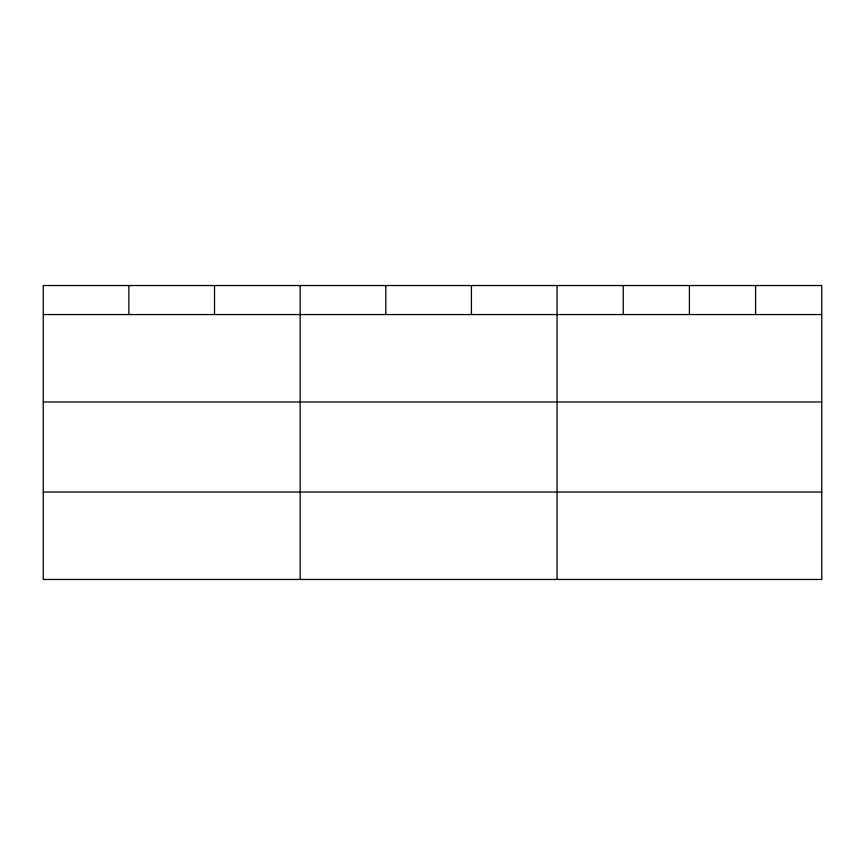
<?xml version="1.0" encoding="UTF-8"?>
<svg xmlns="http://www.w3.org/2000/svg" width="865" height="865" viewBox="0 0 865 865"><rect width="100%" height="100%" fill="white"/><g stroke="black" fill="none" stroke-linecap="round" stroke-linejoin="round"><path stroke-width="1.3" d="M821.75 401.976L821.75 285.536L43.25 285.536L43.25 579.463L821.75 579.463L821.75 401.976L43.25 401.976M43.25 314.557L821.75 314.557M43.25 492.044L821.75 492.044M755.577 285.536L755.577 314.557M689.405 285.536L689.405 314.557M623.232 285.536L623.232 314.557M557.06 285.536L557.06 579.463M471.425 285.536L471.425 314.557M385.79 285.536L385.79 314.557M300.155 285.536L300.155 579.463M214.52 285.536L214.52 314.557M128.885 285.536L128.885 314.557"/></g></svg>
